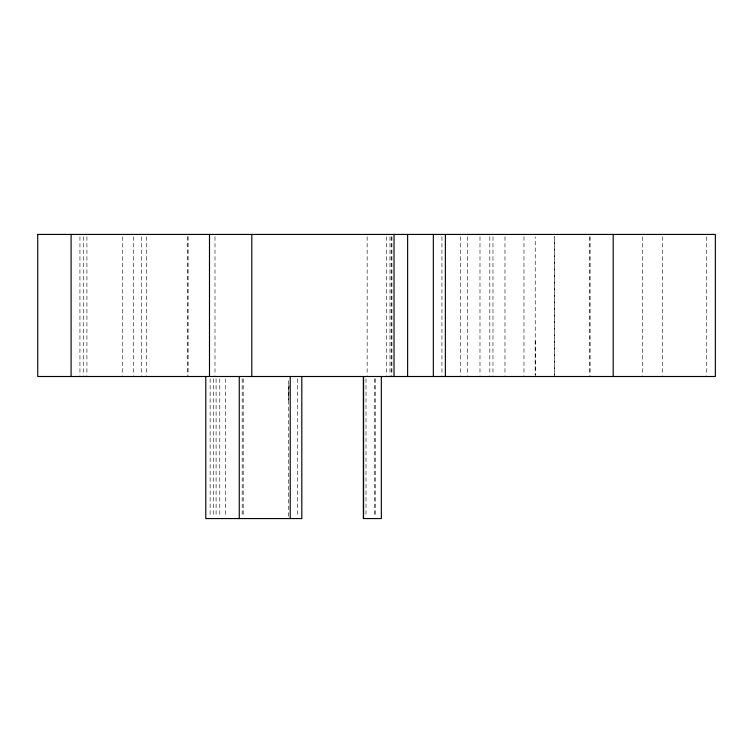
<?xml version="1.0" encoding="UTF-8"?>
<svg xmlns="http://www.w3.org/2000/svg" width="753" height="753" viewBox="0 0 753 753"><rect width="100%" height="100%" fill="white"/><g stroke="black" fill="none" stroke-linecap="round" stroke-linejoin="round"><path stroke-width="0.56" stroke-dasharray="3.77 2.82" d="M374.608 378.787L374.608 516.276M535.223 340.987L535.223 375.352L535.223 236.724M288.71 516.313L288.71 378.759M706.738 236.762L706.738 375.333M662.452 236.743L662.452 375.342M642.3 236.762L642.3 375.333M590.107 236.724L590.107 375.352M589.458 236.743L589.458 375.342M523.975 236.658L523.975 375.389M504.981 236.743L504.981 375.342M492.98 236.743L492.98 375.342M489.817 236.743L489.817 375.342M479.99 236.743L479.99 375.342M467.481 236.743L467.481 375.342M460.29 236.743L460.29 375.342M441.936 236.743L441.936 375.342M391.918 236.724L391.918 375.352M391.221 236.724L391.221 375.352M389.988 236.724L389.988 375.352M386.43 236.743L386.43 375.342M375.248 378.806L375.248 516.257M367.153 236.743L367.153 375.342M366.005 378.759L366.005 516.313M297.426 378.759L297.426 516.313M243.2 378.825L243.2 516.238M242.174 378.806L242.174 516.257M225.495 378.806L225.495 516.257M219.782 378.806L219.782 516.257M216.083 378.787L216.083 516.276M214.991 236.743L214.991 375.342M213.381 378.806L213.381 516.257M210.134 378.806L210.134 516.257M188.109 236.536L188.109 375.446M187.563 236.536L187.563 375.446M146.289 236.687L146.289 375.371M141.592 236.743L141.592 375.342M133.629 236.687L133.629 375.371M122.739 236.743L122.739 375.342M86.915 236.724L86.915 375.352M83.432 236.743L83.432 375.342M79.94 236.762L79.94 375.333M288.964 385.517L288.71 400.182L288.954 385.517M554.679 375.474L554.679 236.498L554.603 375.474"/><path stroke-width="1.13" d="M71.093 234.437L71.093 376.5M613.196 234.437L613.196 376.5M445.371 234.437L445.371 376.5M433.333 234.437L433.333 376.5M407.627 234.437L407.627 376.5M394.026 234.437L394.026 376.5M381.338 376.5L381.338 518.563L363.351 518.563L363.351 376.5M363.586 376.5L363.586 518.563M301.812 376.5L301.812 518.563L205.795 518.563L205.795 376.5M290.225 376.5L290.225 518.563M251.803 234.437L251.803 376.5M239.266 376.5L239.266 518.563M209.494 234.437L209.494 376.5M37.735 234.437L37.735 376.5L715.35 376.5L715.35 234.437L37.735 234.437"/></g></svg>
